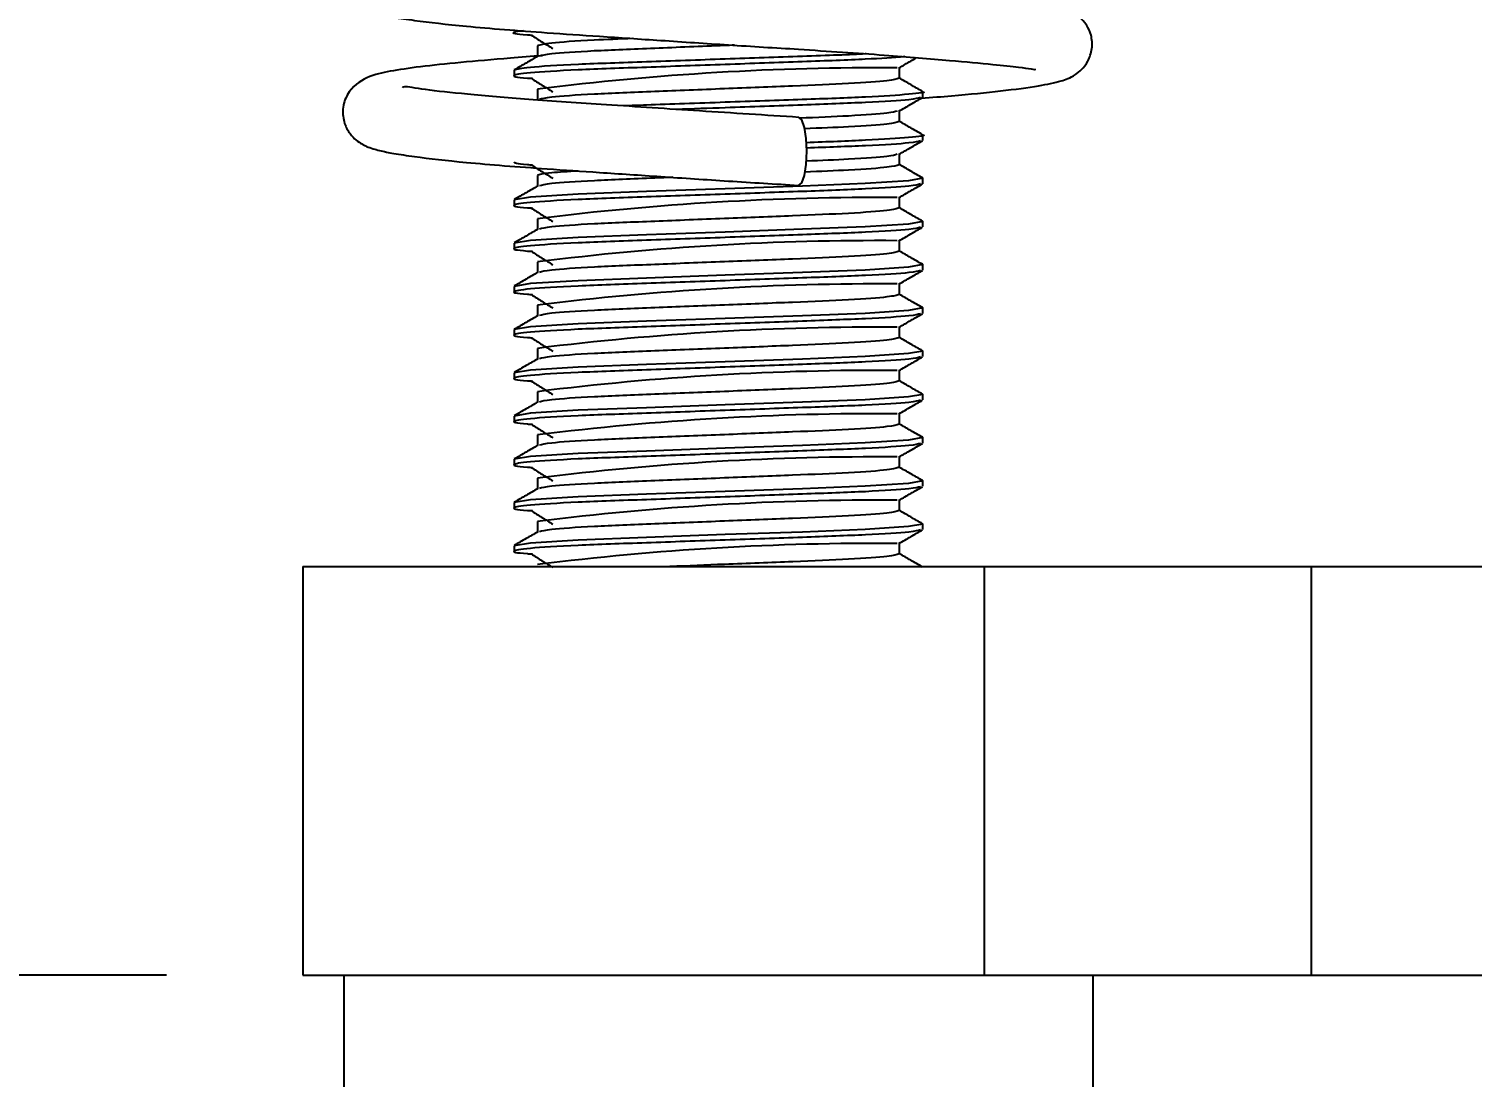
# Model space of a CAD drawing. Header units: millimetres. Extents: x 5 to 292, y 4 to 204.
# Drawn here: x 37.21 to 47.8, y 81.94 to 89.64 of the extents above; entities that cross this region are included whole.
import ezdxf

# ---------------------------------------------------------------- set-up
doc = ezdxf.new("R2010")
doc.units = ezdxf.units.MM
doc.layers.add('LAYER_1', color=179, linetype='Continuous')
doc.styles.add('SLDTEXTSTYLE0', font='TXT', dxfattribs={"width": 0.75})
doc.dimstyles.new('SLDDIMSTYLE0', dxfattribs={"dimtxt": 3.5, "dimasz": 3.556, "dimexe": 0, "dimexo": 0.0625, "dimgap": 0.875, "dimtad": 1, "dimrnd": 1e-09, "dimzin": 4, "dimdsep": 46, "dimtxsty": 'SLDTEXTSTYLE0', "dimblk1": 'CLOSED', "dimblk2": 'CLOSED', "dimsah": 1, "dimcen": 0.09, "dimadec": 0, "dimazin": 1, "dimtfac": 1, "dimtofl": 0, "dimtmove": 0, "dimatfit": 3, "dimldrblk": 'CLOSED', "dimfxl": 1, "dimfrac": 2, "dimtolj": 1, "dimtzin": 12, "dimarcsym": 0})
doc.dimstyles.new('SLDDIMSTYLE1', dxfattribs={"dimtxt": 3.5, "dimasz": 3.556, "dimexe": 0, "dimexo": 0.0625, "dimgap": 0.875, "dimtad": 1, "dimrnd": 1e-09, "dimzin": 12, "dimdsep": 46, "dimtxsty": 'SLDTEXTSTYLE0', "dimblk1": 'CLOSED', "dimblk2": 'CLOSED', "dimsah": 1, "dimcen": 0.09, "dimadec": 0, "dimazin": 3, "dimtfac": 1, "dimtmove": 0, "dimatfit": 0, "dimldrblk": 'CLOSED', "dimfxl": 1, "dimfrac": 2, "dimtolj": 1, "dimtzin": 12, "dimarcsym": 0})

# ---------------------------------------------------------------- blocks, each defined once
blk = doc.blocks.new('_CLOSED')
at = {"color": 0, "linetype": 'ByBlock', "lineweight": -2}
for p, q in [((-1, 0.166667), (0, 0)), ((-1, 0.166667), (-1, -0.166667)), ((0, 0), (-1, -0.166667)), ((0, 0), (-1, 0))]:
    blk.add_line(p, q, dxfattribs=at)
blk = doc.blocks.new('_D')
at = {"layer": 'LAYER_1'}
for p, q in [((39.223, 81.688), (39.223, 63.502)), ((133.623, 81.688), (133.623, 63.502)), ((39.223, 64.502), (133.623, 64.502))]:
    blk.add_line(p, q, dxfattribs=at)
at = {"layer": 'LAYER_1', "xscale": 3.556, "yscale": 3.556, "rotation": 180}
blk.add_blockref('_CLOSED', (39.223, 64.502, 1.494), dxfattribs=at)
at = {"layer": 'LAYER_1', "xscale": 3.556, "yscale": 3.556}
blk.add_blockref('_CLOSED', (133.623, 64.502, 1.494), dxfattribs=at)
at = {"layer": 'LAYER_1', "insert": (77.153, 69.013), "char_height": 3.5, "attachment_point": 1, "style": 'SLDTEXTSTYLE0'}
blk.add_mtext('94.40mm', dxfattribs=at)
blk = doc.blocks.new('_D_3')
at = {"layer": 'LAYER_1'}
for p, q in [((31.184, 100.538), (31.184, 106.888)), ((52.823, 100.538), (30.184, 100.538)), ((31.184, 100.538), (31.184, 82.688)), ((38.223, 82.688), (30.184, 82.688)), ((31.184, 82.688), (31.184, 76.338))]:
    blk.add_line(p, q, dxfattribs=at)
at = {"layer": 'LAYER_1', "xscale": 3.556, "yscale": 3.556}
for p, rotation in [((31.184, 100.538, 1.494), 270), ((31.184, 82.688, 1.494), 90)]:
    blk.add_blockref('_CLOSED', p, dxfattribs=dict(at, rotation=rotation))
at = {"layer": 'LAYER_1', "insert": (26.673, 81.068), "char_height": 3.5, "attachment_point": 1, "rotation": 90, "style": 'SLDTEXTSTYLE0'}
blk.add_mtext('17.85mm', dxfattribs=at)

msp = doc.modelspace()

# ---------------------------------------------------------------- linework, layer by layer
at = {"color": 7, "linetype": 'Continuous', "lineweight": 25}
for p, q in [((40.945, 89.512), (40.945, 89.435)), ((40.945, 89.512), (40.945, 89.435)), ((40.773, 89.334), (40.773, 89.294)), ((43.601, 89.274), (43.601, 89.352)), ((40.945, 89.195), (40.945, 89.117)), ((40.945, 89.195), (40.945, 89.117)), ((43.773, 89.135), (43.773, 89.175)), ((43.601, 88.957), (43.601, 89.035)), ((43.773, 88.818), (43.773, 88.858)), ((43.601, 88.639), (43.601, 88.717)), ((40.945, 88.56), (40.945, 88.482)), ((40.945, 88.56), (40.945, 88.482)), ((43.773, 88.5), (43.773, 88.54)), ((40.773, 88.381), (40.773, 88.342)), ((43.601, 88.322), (43.601, 88.4)), ((40.945, 88.242), (40.945, 88.165)), ((40.945, 88.242), (40.945, 88.165)), ((43.773, 88.183), (43.773, 88.223)), ((40.773, 88.064), (40.773, 88.024)), ((43.601, 88.004), (43.601, 88.082)), ((40.945, 87.925), (40.945, 87.847)), ((40.945, 87.925), (40.945, 87.847)), ((43.773, 87.865), (43.773, 87.905)), ((40.773, 87.746), (40.773, 87.707)), ((43.601, 87.687), (43.601, 87.765)), ((40.945, 87.607), (40.945, 87.53)), ((40.945, 87.607), (40.945, 87.53)), ((43.773, 87.548), (43.773, 87.588)), ((40.773, 87.429), (40.773, 87.389)), ((43.601, 87.369), (43.601, 87.447)), ((40.945, 87.29), (40.945, 87.212)), ((40.945, 87.29), (40.945, 87.212)), ((43.773, 87.23), (43.773, 87.27)), ((40.773, 87.111), (40.773, 87.072)), ((43.601, 87.052), (43.601, 87.13)), ((40.945, 86.972), (40.945, 86.895)), ((40.945, 86.972), (40.945, 86.895)), ((43.773, 86.913), (43.773, 86.953)), ((40.773, 86.794), (40.773, 86.754)), ((43.601, 86.734), (43.601, 86.812)), ((40.945, 86.655), (40.945, 86.577)), ((40.945, 86.655), (40.945, 86.577)), ((43.773, 86.595), (43.773, 86.635)), ((40.773, 86.476), (40.773, 86.437)), ((43.601, 86.417), (43.601, 86.495)), ((40.945, 86.337), (40.945, 86.26)), ((40.945, 86.337), (40.945, 86.26)), ((43.773, 86.278), (43.773, 86.318)), ((40.773, 86.159), (40.773, 86.119)), ((43.601, 86.099), (43.601, 86.177)), ((40.945, 86.02), (40.945, 85.942)), ((40.945, 86.02), (40.945, 85.942)), ((43.773, 85.96), (43.773, 86)), ((40.773, 85.841), (40.773, 85.802)), ((43.601, 85.782), (43.601, 85.86)), ((39.223, 85.688), (39.223, 82.688)), ((39.223, 85.688), (44.223, 85.688)), ((44.223, 85.688), (44.223, 82.688)), ((44.223, 85.688), (46.623, 85.688)), ((46.623, 85.688), (46.623, 82.688)), ((46.623, 85.688), (51.623, 85.688)), ((39.223, 82.688), (44.223, 82.688)), ((39.523, 82.688), (39.523, 81.138)), ((44.223, 82.688), (46.623, 82.688)), ((45.023, 81.138), (45.023, 82.688)), ((46.623, 82.688), (51.623, 82.688))]:
    msp.add_line(p, q, dxfattribs=at)
at = {"color": 7, "linetype": 'Continuous', "lineweight": 25, "flags": 128}
for points in [[(42.861, 88.488), (42.862, 88.488), (42.885, 88.507), (42.904, 88.561), (42.917, 88.642), (42.921, 88.738), (42.917, 88.833), (42.904, 88.914), (42.885, 88.968), (42.862, 88.988), (42.862, 88.988)], [(43.759, 88.543), (43.773, 88.541), (43.669, 88.522), (43.351, 88.501), (42.889, 88.482), (42.323, 88.463), (41.746, 88.442), (41.245, 88.423), (40.893, 88.401), (40.773, 88.381), (40.773, 88.381)], [(43.759, 88.225), (43.773, 88.223), (43.669, 88.204), (43.351, 88.183), (42.889, 88.165), (42.323, 88.145), (41.746, 88.125), (41.245, 88.106), (40.893, 88.084), (40.773, 88.064), (40.773, 88.064)], [(43.759, 87.908), (43.773, 87.906), (43.669, 87.887), (43.351, 87.866), (42.889, 87.847), (42.323, 87.828), (41.746, 87.807), (41.245, 87.788), (40.893, 87.766), (40.773, 87.746), (40.773, 87.746)], [(43.759, 87.59), (43.773, 87.588), (43.669, 87.569), (43.351, 87.548), (42.889, 87.53), (42.323, 87.51), (41.746, 87.49), (41.245, 87.471), (40.893, 87.449), (40.773, 87.429), (40.773, 87.429)], [(43.759, 87.273), (43.773, 87.271), (43.669, 87.252), (43.351, 87.231), (42.889, 87.212), (42.323, 87.193), (41.746, 87.172), (41.245, 87.153), (40.893, 87.131), (40.773, 87.111), (40.773, 87.111)], [(43.759, 86.955), (43.773, 86.953), (43.669, 86.934), (43.351, 86.913), (42.889, 86.895), (42.323, 86.875), (41.746, 86.855), (41.245, 86.836), (40.893, 86.814), (40.773, 86.794), (40.773, 86.794)], [(43.759, 86.638), (43.773, 86.636), (43.669, 86.617), (43.351, 86.596), (42.889, 86.577), (42.323, 86.558), (41.746, 86.537), (41.245, 86.518), (40.893, 86.496), (40.773, 86.476), (40.773, 86.476)], [(43.759, 86.32), (43.773, 86.318), (43.669, 86.299), (43.351, 86.278), (42.889, 86.26), (42.323, 86.24), (41.746, 86.22), (41.245, 86.201), (40.893, 86.179), (40.773, 86.159), (40.773, 86.159)], [(43.759, 86.003), (43.773, 86.001), (43.669, 85.982), (43.351, 85.961), (42.889, 85.942), (42.323, 85.923), (41.746, 85.902), (41.245, 85.883), (40.893, 85.861), (40.773, 85.841), (40.773, 85.841)]]:
    msp.add_lwpolyline(points, dxfattribs=at)
at = {"color": 7, "linetype": 'Continuous', "lineweight": 25}
for centre, radius, start, end in [((43.45, 69.186), 20.165, 89.6173, 97.1356), ((43.45, 68.23), 20.169, 89.618, 97.1349), ((43.45, 67.912), 20.17, 89.6182, 97.1347), ((43.45, 67.595), 20.169, 89.618, 97.1349), ((43.45, 67.277), 20.17, 89.6182, 97.1347), ((43.45, 66.96), 20.169, 89.618, 97.1349), ((43.45, 66.644), 20.167, 89.6177, 97.1352), ((43.45, 66.325), 20.169, 89.618, 97.1349), ((43.45, 66.009), 20.167, 89.6177, 97.1352), ((43.45, 65.69), 20.169, 89.618, 97.1349)]:
    msp.add_arc(centre, radius, start, end, dxfattribs=at)
for points, knots in [([(40.945, 90.437), (40.878, 90.432), (40.669, 90.417), (40.375, 90.39), (40.073, 90.359), (39.863, 90.327), (39.706, 90.294), (39.563, 90.203), (39.51, 90.06), (39.523, 89.943), (39.567, 89.865), (39.63, 89.803), (39.702, 89.767), (39.784, 89.743), (39.894, 89.721), (40.081, 89.693), (40.43, 89.653), (40.912, 89.616), (41.41, 89.582), (41.859, 89.552), (42.356, 89.519), (42.69, 89.498), (42.861, 89.488)], [0, 0, 0, 0, 0.031284, 0.097332, 0.162327, 0.22764, 0.287056, 0.339067, 0.360901, 0.378499, 0.394101, 0.408572, 0.436043, 0.473645, 0.511303, 0.556967, 0.641735, 0.742635, 0.799799, 0.862456, 0.929668, 1, 1, 1, 1]), ([(43.763, 89.128), (43.839, 89.134), (44.06, 89.151), (44.36, 89.182), (44.62, 89.216), (44.776, 89.249), (44.864, 89.279), (44.939, 89.336), (44.988, 89.397), (45.021, 89.493), (45.012, 89.595), (44.97, 89.68), (44.917, 89.73), (44.833, 89.776), (44.69, 89.817), (44.454, 89.856), (44.085, 89.896), (43.554, 89.942), (43.102, 89.972), (42.863, 89.987)], [0, 0, 0, 0, 0.045565, 0.134669, 0.226261, 0.300757, 0.351082, 0.369178, 0.387852, 0.408319, 0.429574, 0.450876, 0.482222, 0.529773, 0.593167, 0.670983, 0.764563, 0.875491, 1, 1, 1, 1]), ([(40.842, 89.623), (40.813, 89.619), (40.738, 89.609), (40.785, 89.599), (40.896, 89.592), (40.909, 89.591)], [0, 0, 0, 0, 0.3588295, 0.9257788, 1, 1, 1, 1]), ([(40.898, 89.591), (40.925, 89.575), (40.978, 89.541), (41.031, 89.508), (41.057, 89.492)], [0, 0, 0, 0, 0.500007, 1, 1, 1, 1]), ([(41.644, 89.566), (41.546, 89.562), (41.287, 89.552), (41.011, 89.532), (40.967, 89.519), (40.945, 89.512)], [0, 0, 0, 0, 0.235713, 0.622451, 1, 1, 1, 1]), ([(42.392, 89.517), (42.367, 89.516), (42.175, 89.509), (41.789, 89.493), (41.336, 89.475), (41.02, 89.454), (40.979, 89.442), (40.96, 89.436)], [0, 0, 0, 0, 0.036196, 0.280826, 0.527988, 0.785243, 1, 1, 1, 1]), ([(40.981, 89.44), (40.901, 89.434), (40.68, 89.417), (40.375, 89.39), (40.073, 89.359), (39.863, 89.327), (39.706, 89.294), (39.563, 89.203), (39.51, 89.06), (39.523, 88.943), (39.567, 88.865), (39.63, 88.803), (39.702, 88.767), (39.784, 88.743), (39.894, 88.721), (40.081, 88.693), (40.43, 88.653), (40.912, 88.616), (41.41, 88.582), (41.859, 88.552), (42.356, 88.519), (42.69, 88.498), (42.861, 88.488)], [0, 0, 0, 0, 0.036748, 0.102424, 0.167052, 0.231996, 0.291077, 0.342795, 0.364506, 0.382005, 0.397518, 0.411908, 0.439224, 0.476614, 0.51406, 0.559466, 0.643756, 0.744087, 0.800928, 0.863232, 0.930065, 1, 1, 1, 1]), ([(43.641, 89.433), (43.555, 89.426), (43.38, 89.413), (42.896, 89.396), (42.324, 89.375), (41.73, 89.354), (41.211, 89.336), (40.853, 89.314), (40.748, 89.295), (40.785, 89.282), (40.896, 89.274), (40.909, 89.274)], [0, 0, 0, 0, 0.114264, 0.23489, 0.358827, 0.483559, 0.609585, 0.740755, 0.86881, 0.984814, 1, 1, 1, 1]), ([(43.357, 89.454), (43.355, 89.454), (43.252, 89.447), (42.886, 89.435), (42.327, 89.415), (41.729, 89.394), (41.214, 89.376), (40.845, 89.354), (40.797, 89.34), (40.773, 89.334)], [0, 0, 0, 0, 0.0031808, 0.1625388, 0.3262693, 0.4910504, 0.6575416, 0.8308288, 1, 1, 1, 1]), ([(40.947, 89.436), (40.918, 89.419), (40.861, 89.386), (40.804, 89.353), (40.775, 89.336)], [0, 0, 0, 0, 0.499967, 1, 1, 1, 1]), ([(42.861, 89.488), (43.077, 89.473), (43.485, 89.447), (43.962, 89.407), (44.284, 89.377), (44.478, 89.355), (44.568, 89.345), (44.602, 89.335), (44.597, 89.342), (44.597, 89.342)], [0, 0, 0, 0, 0.24019, 0.454061, 0.635126, 0.783886, 0.905775, 0.999339, 1, 1, 1, 1]), ([(43.598, 89.351), (43.627, 89.367), (43.67, 89.392), (43.713, 89.417), (43.728, 89.426)], [0, 0, 0, 0, 0.66639, 1, 1, 1, 1]), ([(42.863, 88.987), (42.62, 89.003), (42.146, 89.033), (41.458, 89.079), (40.878, 89.118), (40.422, 89.157), (40.116, 89.189), (39.961, 89.218), (39.956, 89.208), (39.954, 89.204)], [0, 0, 0, 0, 0.184843, 0.361207, 0.522688, 0.674538, 0.814648, 0.937648, 1, 1, 1, 1]), ([(40.898, 89.274), (40.925, 89.257), (40.978, 89.224), (41.031, 89.191), (41.057, 89.174)], [0, 0, 0, 0, 0.50001, 1, 1, 1, 1]), ([(43.599, 89.274), (43.582, 89.268), (43.546, 89.256), (43.254, 89.235), (42.828, 89.217), (42.317, 89.197), (41.792, 89.176), (41.336, 89.158), (41.021, 89.136), (40.979, 89.124), (40.96, 89.119)], [0, 0, 0, 0, 0.12148, 0.249468, 0.3725, 0.498909, 0.626131, 0.754669, 0.888456, 1, 1, 1, 1]), ([(43.771, 89.178), (43.742, 89.194), (43.685, 89.227), (43.629, 89.26), (43.601, 89.276)], [0, 0, 0, 0, 0.5074818, 1, 1, 1, 1]), ([(43.759, 89.178), (43.764, 89.177), (43.811, 89.17), (43.689, 89.157), (43.388, 89.135), (42.897, 89.118), (42.328, 89.098), (41.85, 89.081), (41.633, 89.073), (41.579, 89.071)], [0, 0, 0, 0, 0.021626, 0.202753, 0.389109, 0.568251, 0.752309, 0.937547, 1, 1, 1, 1]), ([(43.755, 89.133), (43.738, 89.127), (43.699, 89.116), (43.38, 89.096), (42.902, 89.078), (42.393, 89.06), (42.083, 89.049), (41.964, 89.045)], [0, 0, 0, 0, 0.184071, 0.412756, 0.632588, 0.858452, 1, 1, 1, 1]), ([(43.598, 89.033), (43.627, 89.05), (43.685, 89.083), (43.742, 89.116), (43.771, 89.133)], [0, 0, 0, 0, 0.4999489, 1, 1, 1, 1]), ([(43.584, 89.033), (43.569, 89.028), (43.533, 89.017), (43.271, 88.998), (42.995, 88.986), (42.869, 88.981)], [0, 0, 0, 0, 0.30131, 0.680443, 1, 1, 1, 1]), ([(43.599, 88.957), (43.581, 88.951), (43.545, 88.938), (43.281, 88.919), (43.018, 88.908), (42.905, 88.903)], [0, 0, 0, 0, 0.350689, 0.720165, 1, 1, 1, 1]), ([(43.771, 88.86), (43.742, 88.877), (43.685, 88.909), (43.629, 88.942), (43.601, 88.958)], [0, 0, 0, 0, 0.507586, 1, 1, 1, 1]), ([(43.759, 88.86), (43.764, 88.86), (43.811, 88.852), (43.687, 88.839), (43.399, 88.819), (43.073, 88.807), (42.918, 88.801)], [0, 0, 0, 0, 0.039102, 0.364281, 0.698847, 1, 1, 1, 1]), ([(43.755, 88.815), (43.737, 88.81), (43.698, 88.798), (43.393, 88.779), (43.072, 88.767), (42.921, 88.762)], [0, 0, 0, 0, 0.298144, 0.668549, 1, 1, 1, 1]), ([(43.598, 88.716), (43.627, 88.732), (43.685, 88.766), (43.742, 88.799), (43.771, 88.815)], [0, 0, 0, 0, 0.4999536, 1, 1, 1, 1]), ([(40.773, 88.659), (40.778, 88.653), (40.784, 88.647), (40.896, 88.639), (40.909, 88.639)], [0, 0, 0, 0, 0.884241, 1, 1, 1, 1]), ([(43.584, 88.716), (43.569, 88.711), (43.533, 88.699), (43.284, 88.681), (43.027, 88.67), (42.918, 88.666)], [0, 0, 0, 0, 0.315264, 0.711957, 1, 1, 1, 1]), ([(40.898, 88.639), (40.925, 88.622), (40.978, 88.589), (41.031, 88.556), (41.057, 88.539)], [0, 0, 0, 0, 0.50001, 1, 1, 1, 1]), ([(41.244, 88.593), (41.172, 88.589), (40.985, 88.577), (40.96, 88.567), (40.945, 88.56)], [0, 0, 0, 0, 0.3882871, 1, 1, 1, 1]), ([(43.599, 88.639), (43.581, 88.633), (43.545, 88.621), (43.282, 88.601), (43.02, 88.59), (42.908, 88.586)], [0, 0, 0, 0, 0.3516532, 0.7221447, 1, 1, 1, 1]), ([(43.771, 88.543), (43.742, 88.559), (43.685, 88.592), (43.629, 88.625), (43.601, 88.641)], [0, 0, 0, 0, 0.5076534, 1, 1, 1, 1]), ([(43.755, 88.498), (43.738, 88.492), (43.699, 88.481), (43.38, 88.461), (42.901, 88.443), (42.323, 88.423), (41.73, 88.402), (41.211, 88.384), (40.853, 88.362), (40.748, 88.342), (40.785, 88.329), (40.896, 88.322), (40.909, 88.321)], [0, 0, 0, 0, 0.090812, 0.203635, 0.31209, 0.423522, 0.535668, 0.648978, 0.766913, 0.882047, 0.986346, 1, 1, 1, 1]), ([(40.947, 88.483), (40.919, 88.467), (40.861, 88.434), (40.804, 88.401), (40.775, 88.384)], [0, 0, 0, 0, 0.499949, 1, 1, 1, 1]), ([(41.939, 88.547), (41.894, 88.545), (41.676, 88.536), (41.338, 88.523), (41.02, 88.501), (40.979, 88.489), (40.96, 88.484)], [0, 0, 0, 0, 0.081114, 0.397199, 0.726193, 1, 1, 1, 1]), ([(43.598, 88.398), (43.627, 88.415), (43.685, 88.448), (43.742, 88.481), (43.771, 88.498)], [0, 0, 0, 0, 0.499951, 1, 1, 1, 1]), ([(40.898, 88.321), (40.925, 88.305), (40.978, 88.271), (41.031, 88.238), (41.057, 88.222)], [0, 0, 0, 0, 0.500007, 1, 1, 1, 1]), ([(43.599, 88.322), (43.582, 88.316), (43.546, 88.303), (43.254, 88.282), (42.828, 88.264), (42.317, 88.244), (41.792, 88.223), (41.336, 88.205), (41.021, 88.184), (40.979, 88.172), (40.96, 88.166)], [0, 0, 0, 0, 0.121505, 0.24952, 0.372577, 0.499012, 0.626259, 0.754824, 0.888639, 1, 1, 1, 1]), ([(43.771, 88.225), (43.742, 88.242), (43.685, 88.274), (43.629, 88.307), (43.601, 88.323)], [0, 0, 0, 0, 0.507677, 1, 1, 1, 1]), ([(43.755, 88.18), (43.738, 88.175), (43.699, 88.163), (43.38, 88.143), (42.901, 88.126), (42.323, 88.105), (41.73, 88.084), (41.211, 88.066), (40.853, 88.044), (40.748, 88.025), (40.785, 88.012), (40.896, 88.004), (40.909, 88.004)], [0, 0, 0, 0, 0.090812, 0.203635, 0.31209, 0.423522, 0.535668, 0.648978, 0.766913, 0.882047, 0.986346, 1, 1, 1, 1]), ([(40.947, 88.166), (40.919, 88.149), (40.861, 88.116), (40.804, 88.083), (40.775, 88.066)], [0, 0, 0, 0, 0.499968, 1, 1, 1, 1]), ([(43.598, 88.081), (43.627, 88.097), (43.685, 88.131), (43.742, 88.164), (43.771, 88.18)], [0, 0, 0, 0, 0.4999536, 1, 1, 1, 1]), ([(40.898, 88.004), (40.925, 87.987), (40.978, 87.954), (41.031, 87.921), (41.057, 87.904)], [0, 0, 0, 0, 0.50001, 1, 1, 1, 1]), ([(43.599, 88.004), (43.582, 87.998), (43.546, 87.986), (43.254, 87.965), (42.828, 87.947), (42.317, 87.927), (41.792, 87.906), (41.336, 87.888), (41.021, 87.866), (40.979, 87.854), (40.96, 87.849)], [0, 0, 0, 0, 0.121513, 0.249535, 0.372599, 0.499042, 0.626297, 0.75487, 0.888693, 1, 1, 1, 1]), ([(43.771, 87.908), (43.742, 87.924), (43.685, 87.957), (43.629, 87.99), (43.601, 88.006)], [0, 0, 0, 0, 0.507258, 1, 1, 1, 1]), ([(43.755, 87.863), (43.738, 87.857), (43.699, 87.846), (43.38, 87.826), (42.901, 87.808), (42.323, 87.788), (41.73, 87.767), (41.211, 87.749), (40.853, 87.727), (40.748, 87.707), (40.785, 87.694), (40.896, 87.687), (40.909, 87.686)], [0, 0, 0, 0, 0.0908124, 0.2036349, 0.3120904, 0.4235216, 0.5356678, 0.648978, 0.7669133, 0.8820473, 0.9863459, 1, 1, 1, 1]), ([(40.947, 87.848), (40.919, 87.832), (40.861, 87.799), (40.804, 87.766), (40.775, 87.749)], [0, 0, 0, 0, 0.499968, 1, 1, 1, 1]), ([(43.598, 87.763), (43.627, 87.78), (43.685, 87.813), (43.742, 87.846), (43.771, 87.863)], [0, 0, 0, 0, 0.499951, 1, 1, 1, 1]), ([(40.898, 87.686), (40.925, 87.67), (40.978, 87.636), (41.031, 87.603), (41.057, 87.587)], [0, 0, 0, 0, 0.500007, 1, 1, 1, 1]), ([(43.599, 87.687), (43.582, 87.681), (43.546, 87.668), (43.254, 87.647), (42.828, 87.629), (42.317, 87.609), (41.792, 87.588), (41.336, 87.57), (41.021, 87.549), (40.979, 87.537), (40.961, 87.531)], [0, 0, 0, 0, 0.121526, 0.249562, 0.37264, 0.499097, 0.626366, 0.754952, 0.88879, 1, 1, 1, 1]), ([(43.771, 87.59), (43.742, 87.607), (43.685, 87.639), (43.629, 87.672), (43.601, 87.688)], [0, 0, 0, 0, 0.507372, 1, 1, 1, 1]), ([(43.755, 87.545), (43.738, 87.54), (43.699, 87.528), (43.38, 87.508), (42.901, 87.491), (42.323, 87.47), (41.73, 87.449), (41.211, 87.431), (40.853, 87.409), (40.748, 87.39), (40.785, 87.377), (40.896, 87.369), (40.909, 87.369)], [0, 0, 0, 0, 0.090812, 0.203635, 0.31209, 0.423522, 0.535668, 0.648978, 0.766913, 0.882047, 0.986346, 1, 1, 1, 1]), ([(40.947, 87.531), (40.919, 87.514), (40.861, 87.481), (40.804, 87.448), (40.775, 87.431)], [0, 0, 0, 0, 0.499949, 1, 1, 1, 1]), ([(43.598, 87.446), (43.627, 87.462), (43.685, 87.496), (43.742, 87.529), (43.771, 87.545)], [0, 0, 0, 0, 0.4999536, 1, 1, 1, 1]), ([(40.898, 87.369), (40.925, 87.352), (40.978, 87.319), (41.031, 87.286), (41.057, 87.269)], [0, 0, 0, 0, 0.500007, 1, 1, 1, 1]), ([(43.599, 87.369), (43.582, 87.363), (43.546, 87.351), (43.254, 87.33), (42.828, 87.312), (42.317, 87.292), (41.792, 87.271), (41.336, 87.253), (41.021, 87.232), (40.979, 87.219), (40.961, 87.214)], [0, 0, 0, 0, 0.1215339, 0.2495785, 0.3726646, 0.4991296, 0.6264073, 0.7550024, 0.888849, 1, 1, 1, 1]), ([(43.771, 87.273), (43.742, 87.289), (43.685, 87.322), (43.629, 87.355), (43.601, 87.371)], [0, 0, 0, 0, 0.507439, 1, 1, 1, 1]), ([(43.755, 87.228), (43.738, 87.222), (43.699, 87.211), (43.38, 87.191), (42.901, 87.173), (42.323, 87.153), (41.73, 87.132), (41.211, 87.114), (40.853, 87.092), (40.748, 87.072), (40.785, 87.059), (40.896, 87.052), (40.909, 87.051)], [0, 0, 0, 0, 0.090812, 0.203635, 0.31209, 0.423522, 0.535668, 0.648978, 0.766913, 0.882047, 0.986346, 1, 1, 1, 1]), ([(40.947, 87.214), (40.919, 87.197), (40.861, 87.164), (40.804, 87.131), (40.775, 87.114)], [0, 0, 0, 0, 0.499952, 1, 1, 1, 1]), ([(43.598, 87.128), (43.627, 87.145), (43.685, 87.178), (43.742, 87.211), (43.771, 87.228)], [0, 0, 0, 0, 0.499951, 1, 1, 1, 1]), ([(40.898, 87.051), (40.925, 87.035), (40.978, 87.001), (41.031, 86.968), (41.057, 86.952)], [0, 0, 0, 0, 0.500007, 1, 1, 1, 1]), ([(43.599, 87.052), (43.582, 87.046), (43.546, 87.033), (43.254, 87.012), (42.828, 86.994), (42.317, 86.974), (41.792, 86.953), (41.336, 86.935), (41.021, 86.914), (40.979, 86.902), (40.96, 86.896)], [0, 0, 0, 0, 0.121462, 0.249431, 0.372444, 0.498834, 0.626036, 0.754555, 0.888322, 1, 1, 1, 1]), ([(43.771, 86.955), (43.742, 86.972), (43.685, 87.004), (43.629, 87.037), (43.601, 87.053)], [0, 0, 0, 0, 0.507482, 1, 1, 1, 1]), ([(43.755, 86.91), (43.738, 86.905), (43.699, 86.893), (43.38, 86.873), (42.901, 86.856), (42.323, 86.835), (41.73, 86.814), (41.211, 86.796), (40.853, 86.774), (40.748, 86.755), (40.785, 86.742), (40.896, 86.734), (40.909, 86.734)], [0, 0, 0, 0, 0.090812, 0.203635, 0.31209, 0.423522, 0.535668, 0.648978, 0.766913, 0.882047, 0.986346, 1, 1, 1, 1]), ([(40.947, 86.896), (40.918, 86.879), (40.861, 86.846), (40.804, 86.813), (40.775, 86.796)], [0, 0, 0, 0, 0.499967, 1, 1, 1, 1]), ([(43.598, 86.811), (43.627, 86.827), (43.685, 86.861), (43.742, 86.894), (43.771, 86.91)], [0, 0, 0, 0, 0.4999536, 1, 1, 1, 1]), ([(40.898, 86.734), (40.925, 86.717), (40.978, 86.684), (41.031, 86.651), (41.057, 86.634)], [0, 0, 0, 0, 0.500007, 1, 1, 1, 1]), ([(43.599, 86.734), (43.582, 86.728), (43.546, 86.716), (43.254, 86.695), (42.828, 86.677), (42.317, 86.657), (41.792, 86.636), (41.336, 86.618), (41.021, 86.596), (40.979, 86.584), (40.96, 86.579)], [0, 0, 0, 0, 0.121479, 0.249465, 0.372496, 0.498903, 0.626124, 0.75466, 0.888446, 1, 1, 1, 1]), ([(43.771, 86.638), (43.742, 86.654), (43.685, 86.687), (43.629, 86.72), (43.601, 86.736)], [0, 0, 0, 0, 0.507496, 1, 1, 1, 1]), ([(43.755, 86.593), (43.738, 86.587), (43.699, 86.576), (43.38, 86.556), (42.901, 86.538), (42.323, 86.518), (41.73, 86.497), (41.211, 86.479), (40.853, 86.457), (40.748, 86.437), (40.785, 86.424), (40.896, 86.417), (40.909, 86.416)], [0, 0, 0, 0, 0.090812, 0.203635, 0.31209, 0.423522, 0.535668, 0.648978, 0.766913, 0.882047, 0.986346, 1, 1, 1, 1]), ([(40.947, 86.578), (40.919, 86.562), (40.861, 86.529), (40.804, 86.495), (40.775, 86.479)], [0, 0, 0, 0, 0.499965, 1, 1, 1, 1]), ([(43.598, 86.493), (43.627, 86.51), (43.685, 86.543), (43.742, 86.576), (43.771, 86.593)], [0, 0, 0, 0, 0.499951, 1, 1, 1, 1]), ([(40.898, 86.416), (40.925, 86.4), (40.978, 86.366), (41.031, 86.333), (41.057, 86.317)], [0, 0, 0, 0, 0.500007, 1, 1, 1, 1]), ([(43.599, 86.417), (43.582, 86.411), (43.546, 86.398), (43.254, 86.377), (42.828, 86.359), (42.317, 86.339), (41.792, 86.318), (41.336, 86.3), (41.021, 86.279), (40.979, 86.267), (40.96, 86.261)], [0, 0, 0, 0, 0.121495, 0.249498, 0.372544, 0.498968, 0.626205, 0.754758, 0.888562, 1, 1, 1, 1]), ([(43.771, 86.32), (43.742, 86.337), (43.685, 86.369), (43.629, 86.402), (43.601, 86.418)], [0, 0, 0, 0, 0.507584, 1, 1, 1, 1]), ([(43.755, 86.275), (43.738, 86.27), (43.699, 86.258), (43.38, 86.238), (42.901, 86.221), (42.323, 86.2), (41.73, 86.179), (41.211, 86.161), (40.853, 86.139), (40.748, 86.12), (40.785, 86.107), (40.896, 86.099), (40.909, 86.099)], [0, 0, 0, 0, 0.090812, 0.203635, 0.31209, 0.423522, 0.535668, 0.648978, 0.766913, 0.882047, 0.986346, 1, 1, 1, 1]), ([(40.947, 86.261), (40.919, 86.244), (40.861, 86.211), (40.804, 86.178), (40.775, 86.161)], [0, 0, 0, 0, 0.49997, 1, 1, 1, 1]), ([(43.598, 86.176), (43.627, 86.192), (43.685, 86.226), (43.742, 86.259), (43.771, 86.275)], [0, 0, 0, 0, 0.4999536, 1, 1, 1, 1]), ([(40.898, 86.099), (40.925, 86.082), (40.978, 86.049), (41.031, 86.016), (41.057, 85.999)], [0, 0, 0, 0, 0.500007, 1, 1, 1, 1]), ([(43.599, 86.099), (43.582, 86.093), (43.546, 86.081), (43.254, 86.06), (42.828, 86.042), (42.317, 86.022), (41.792, 86.001), (41.336, 85.983), (41.021, 85.961), (40.979, 85.949), (40.96, 85.944)], [0, 0, 0, 0, 0.121504, 0.249517, 0.372572, 0.499006, 0.626252, 0.754815, 0.888629, 1, 1, 1, 1]), ([(43.771, 86.003), (43.742, 86.019), (43.685, 86.052), (43.629, 86.085), (43.601, 86.101)], [0, 0, 0, 0, 0.5076157, 1, 1, 1, 1]), ([(43.755, 85.958), (43.738, 85.952), (43.699, 85.941), (43.38, 85.921), (42.901, 85.903), (42.323, 85.883), (41.73, 85.862), (41.211, 85.844), (40.853, 85.822), (40.748, 85.802), (40.785, 85.789), (40.896, 85.782), (40.909, 85.781)], [0, 0, 0, 0, 0.090812, 0.203635, 0.31209, 0.423522, 0.535668, 0.648978, 0.766913, 0.882047, 0.986346, 1, 1, 1, 1]), ([(40.947, 85.943), (40.919, 85.927), (40.861, 85.894), (40.804, 85.861), (40.775, 85.844)], [0, 0, 0, 0, 0.499949, 1, 1, 1, 1]), ([(43.598, 85.858), (43.627, 85.875), (43.685, 85.908), (43.742, 85.941), (43.771, 85.958)], [0, 0, 0, 0, 0.499951, 1, 1, 1, 1]), ([(40.898, 85.781), (40.925, 85.765), (40.978, 85.731), (41.031, 85.698), (41.057, 85.682)], [0, 0, 0, 0, 0.500007, 1, 1, 1, 1]), ([(43.599, 85.782), (43.582, 85.776), (43.547, 85.763), (43.254, 85.742), (42.829, 85.724), (42.351, 85.706), (42.05, 85.694), (41.917, 85.688)], [0, 0, 0, 0, 0.202976, 0.416825, 0.622393, 0.833604, 1, 1, 1, 1]), ([(43.771, 85.685), (43.742, 85.702), (43.685, 85.734), (43.629, 85.767), (43.601, 85.783)], [0, 0, 0, 0, 0.507677, 1, 1, 1, 1])]:
    msp.add_open_spline(points, degree=3, knots=knots, dxfattribs=at)

# ---------------------------------------------------------------- dimensions: what is measured, and where the dimension line sits
at = {"layer": 'LAYER_1'}
dim = msp.add_linear_dim(base=(31.184, 82.688), p1=(53.823, 100.538), p2=(39.223, 82.688), angle=90, dimstyle='SLDDIMSTYLE1', dxfattribs=at)
dim.commit()
dim.dimension.update_dxf_attribs({"geometry": '_D_3', "text_midpoint": (31.184, 91.262), "dimtype": 160})
dim = msp.add_linear_dim(base=(133.623, 64.502), p1=(39.223, 82.688), p2=(133.623, 82.688), dimstyle='SLDDIMSTYLE0', dxfattribs=at)
dim.commit()
dim.dimension.update_dxf_attribs({"geometry": '_D', "text_midpoint": (87.346, 64.502), "dimtype": 160})

doc.saveas('drawing.dxf')
